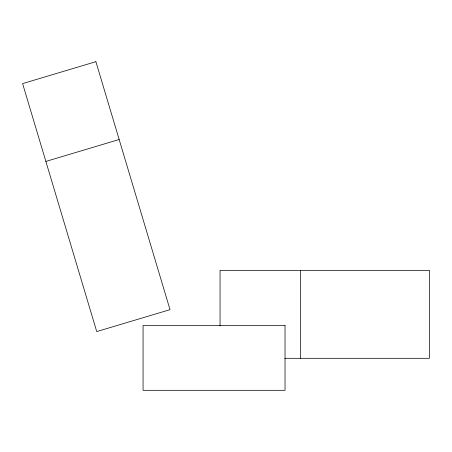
<?xml version="1.0" encoding="UTF-8"?>
<svg xmlns="http://www.w3.org/2000/svg" width="452" height="452" viewBox="0 0 452 452"><rect width="100%" height="100%" fill="white"/><g stroke="black" fill="none" stroke-linecap="round" stroke-linejoin="round"><path stroke-width="0.68" d="M45.867 161.426L119.158 139.515M284.856 358.306L429.4 358.306L429.4 270.347L220.051 270.347L220.051 325.937M300.501 270.347L300.501 358.306M95.892 61.687L22.6 83.597L96.734 331.576L170.025 309.665L95.892 61.687M285.031 325.446L143.069 325.446L143.069 390.313L285.031 390.313L285.031 325.446"/></g></svg>
